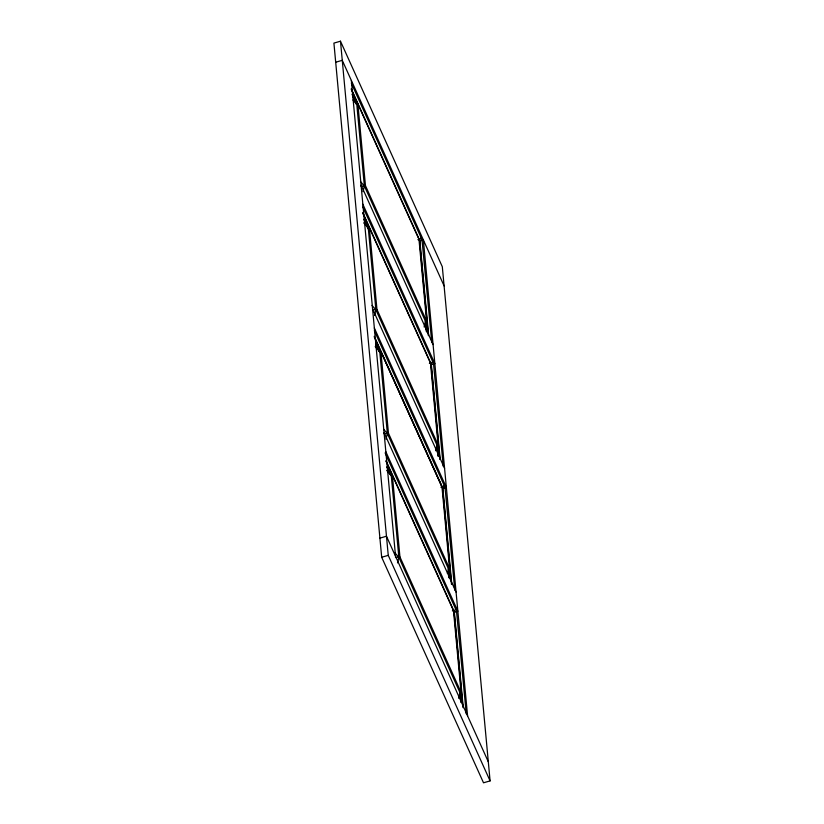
<?xml version="1.0" encoding="UTF-8"?>
<svg xmlns="http://www.w3.org/2000/svg" width="824" height="824" viewBox="0 0 824 824"><rect width="100%" height="100%" fill="white"/><g stroke="black" fill="none" stroke-linecap="round" stroke-linejoin="round"><path stroke-width="1.24" d="M421.177 237.858L419.498 239.908L428.387 335.646M432.672 361.612L430.993 363.672L439.892 459.411M444.177 485.367L442.488 487.427L451.501 584.432M455.672 609.121L453.983 611.181L462.882 706.92M363.013 191.652L364.373 186.018L356.782 104.339L352.002 94.276M374.518 315.407L375.868 309.773L368.276 228.104L364.023 219.153M386.013 439.161L387.362 433.537L379.771 351.858L375.528 342.908M424.123 326.974L425.472 321.339L364.373 186.018L360.541 181.661M397.508 562.916L398.857 557.292L391.266 475.613L387.023 466.662M435.618 450.728L436.967 445.094L375.868 309.773L372.036 305.416M447.381 573.36L448.462 568.859L387.362 433.537L383.541 429.18M458.608 698.247L459.957 692.613L398.857 557.292L395.036 552.935M340.487 41.2L333.916 43.105L381.687 557.261L483.513 782.8L490.084 780.894L442.313 266.739L340.487 41.2L388.248 555.355L490.084 780.894M335.698 62.233L342.259 60.327L444.095 285.866M352.96 99.982L356.782 104.339L357.873 104.02L365.465 185.699L426.564 321.02L425.472 321.339L426.317 330.002M365.465 185.699L360.974 186.255M363.693 222.871L368.276 228.104L369.368 227.785L376.959 309.453L438.059 444.785L436.967 445.094L438.049 456.238M417.881 239.66L418.973 239.351L426.564 321.02M421.177 240.587L423.361 239.949L467.579 715.85M376.959 309.453L372.469 310.009M375.188 346.626L379.771 351.858L380.873 351.539L441.973 486.86L449.554 568.539L448.462 568.859L449.307 577.521M429.376 363.425L430.468 363.106L438.059 444.785M432.672 364.342L434.866 363.714L362.848 204.218M380.873 351.539L388.454 433.218L383.963 433.764M386.683 470.391L391.266 475.613L392.368 475.293L399.949 556.972L461.049 692.294L459.957 692.613L460.801 701.276M440.871 487.18L441.973 486.86M444.167 488.107L446.361 487.468L374.343 327.983M379.905 538.134L386.477 536.228L488.302 761.767M381.687 557.261L388.248 555.355M399.949 556.972L395.458 557.529M452.376 610.934L453.468 610.615L461.049 692.294M455.662 611.861L457.856 611.223L385.848 451.737M428.635 335.193L419.859 240.721L422.053 240.268L431.776 342.609M440.129 458.947L431.354 364.476L433.558 364.023L443.271 466.363M451.748 583.969L442.859 488.23L445.053 487.777L454.766 590.118M463.243 707.734L454.354 611.995L456.548 611.542L466.271 713.872M356.782 104.339L352.641 96.109L356.329 104.277M364.136 219.874L368.276 228.104M379.771 351.858L375.641 343.629L379.328 351.797M391.266 475.613L387.136 467.383L390.823 475.551M351.354 83.203L422.269 240.268M351.251 88.776L419.859 240.721M351.323 89.538L419.571 240.68M361.077 185.091L433.084 344.587M362.848 206.958L433.764 364.023M362.756 212.53L431.354 364.476M362.828 213.292L431.065 364.435M364.672 221.038L368.359 229.206M372.572 308.856L444.579 468.341M374.343 330.712L445.259 487.787M374.251 336.285L442.859 488.23M374.323 337.057L442.56 488.189M388.454 433.218L449.554 568.539M384.066 432.61L456.074 592.096M385.117 452.86L456.764 611.542M386.271 461.213L454.354 611.995M385.817 460.812L454.055 611.954M425.472 321.339L426.554 331.959L425.483 320.474M436.967 445.094L438.049 455.713L436.978 444.229M448.462 568.859L449.42 578.294M459.957 692.613L460.925 702.048M448.472 567.983L449.42 578.201M459.977 691.748L460.925 701.955M351.354 80.464L395.561 556.365"/></g></svg>
